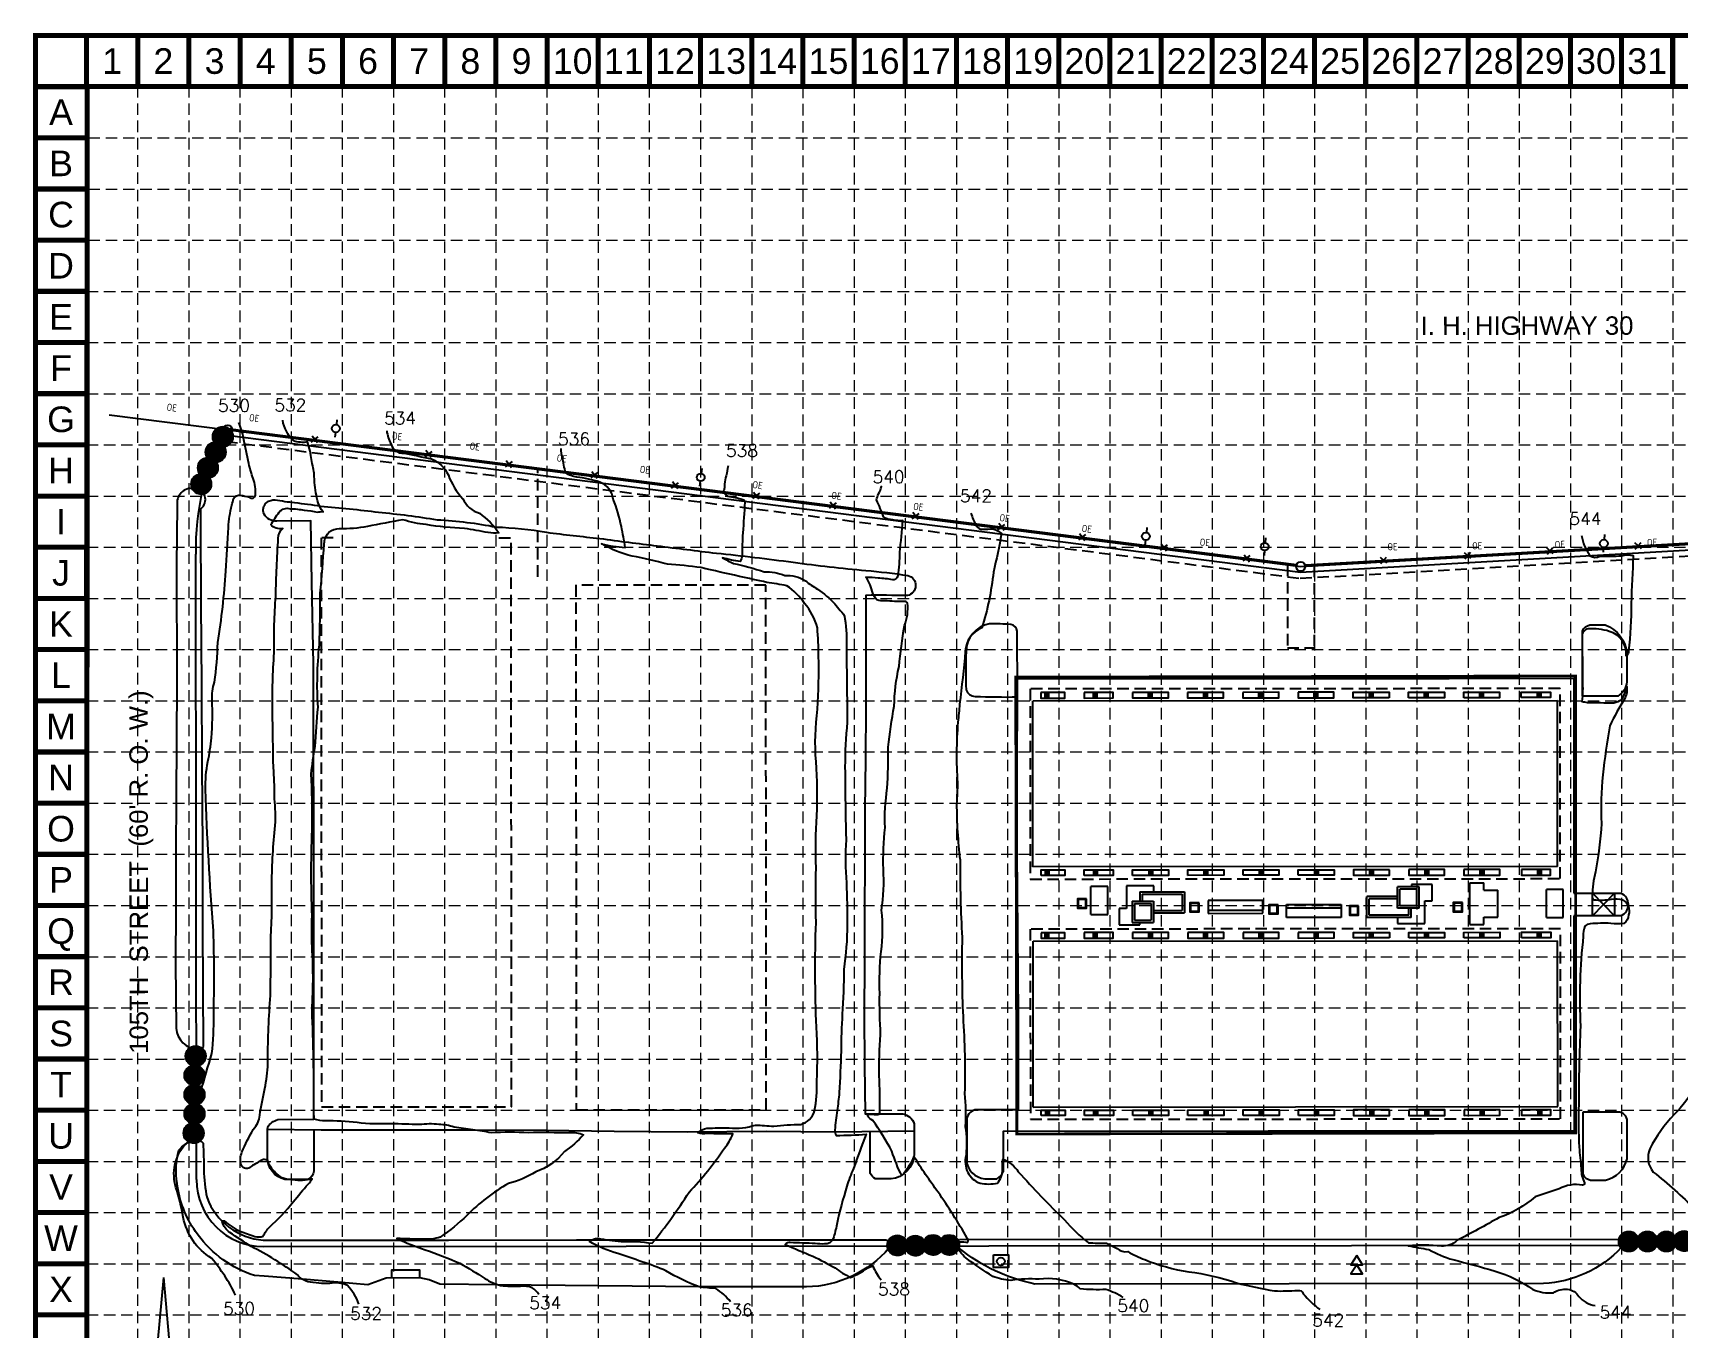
# Model space of a CAD drawing. Header units: inches. Extents: x 503 to 14758, y 2271 to 11188.
# Drawn here: x 503 to 7650, y 5565 to 11188 of the extents above; entities that cross this region are included whole.
import ezdxf
from ezdxf.enums import TextEntityAlignment as Align

# ---------------------------------------------------------------- set-up
doc = ezdxf.new("R2010")
doc.units = ezdxf.units.IN
doc.header["$LTSCALE"] = 100
doc.header["$MEASUREMENT"] = 0
doc.linetypes.add('DASHED', pattern=[0.75, 0.5, -0.25])
doc.linetypes.add('HIDDEN', pattern=[0.375, 0.25, -0.125])
for name, color, linetype in [('BASE', 7, 'Continuous'), ('BOUNDARY', 3, 'Continuous'), ('BUILDING', 4, 'Continuous'), ('CONTOUR', 30, 'Continuous'), ('FENCE', 7, 'Continuous'), ('GRID', 254, 'HIDDEN'), ('LIMITS OF DISTURBANCE', 1, 'HIDDEN'), ('MISC', 7, 'Continuous'), ('NARROW', 7, 'Continuous'), ('OBJECT', 134, 'Continuous'), ('ROAD', 1, 'Continuous'), ('SYMBOL', 1, 'Continuous'), ('TEXT', 7, 'Continuous'), ('WOOD', 7, 'Continuous')]:
    doc.layers.add(name, color=color, linetype=linetype)
doc.styles.add('ISOCP', font='isocp.shx')
doc.styles.add('SIMPLEX', font='simplex.shx')
doc.styles.get("Standard").update_dxf_attribs({"font": 'ARIAL.TTF'})

# ---------------------------------------------------------------- blocks, each defined once
blk = doc.blocks.new('1')
blk.add_circle((0, 0), 20)
blk = doc.blocks.new('3')
for p, q in [((13.4, -13.4), (-13.4, 13.4)), ((-13.4, -13.4), (13.4, 13.4))]:
    blk.add_line(p, q)
blk = doc.blocks.new('North Arrow')
at = {"layer": 'NARROW'}
for p, q in [((32.43, 3.06), (32.43, 4.63)), ((0, 0), (22.36, 2)), ((0, 0), (22.33, -2.02)), ((28.77, -2.09), (34.02, 2.32)), ((36.18, 2.33), (30.46, 2.33)), ((36.16, 2.32), (31.04, -2.09)), ((39.1, 0.01), (59.96, 2.11)), ((31.2, -0.05), (21.66, -0.05)), ((21.66, -0.05), (21.66, -0.05)), ((28.77, -2.09), (34.95, -2.09)), ((32.43, -4.26), (32.43, -2.8)), ((57.45, -0.05), (33.41, -0.05)), ((59.83, -2.14), (39.04, -0.01)), ((57.69, -0.03), (57.77, -0.01)), ((57.77, -0.05), (57.69, -0.03))]:
    blk.add_line(p, q, dxfattribs=at)
blk.add_lwpolyline([(22.36, -2.03), (22.59, -1.93, 0.091577), (22.87, -1.44, 0.048306), (23.03, -0.75), (23.07, -0.01), (23.01, 0.82, 0.048306), (22.87, 1.42, 0.091577), (22.59, 1.91), (22.36, 2.01), (22.14, 1.91, 0.091577), (21.86, 1.42, 0.048306), (21.72, 0.82), (21.66, -0.01), (21.72, -0.83, 0.048306), (21.86, -1.44, 0.091577), (22.14, -1.93)], format="xyb", close=True, dxfattribs=at)
for points in [[(57.46, -0.03), (57.44, 0.08, -0.066818), (57.67, 0.47, -0.03073), (58.01, 0.84), (58.52, 1.29), (59.07, 1.7, -0.03073), (59.5, 1.95, -0.066818), (59.93, 2.1), (60.04, 2.06)], [(60.04, 2.06), (60.05, 1.95, -0.066818), (59.82, 1.56, -0.03073), (59.43, 1.14), (58.97, 0.74), (58.42, 0.33, -0.03073), (57.99, 0.08, -0.036692), (57.76, -0.02)], [(57.46, -0.04), (57.44, -0.15, 0.066818), (57.67, -0.54, 0.03073), (58.01, -0.9), (58.52, -1.36), (59.07, -1.77, 0.03073), (59.5, -2.02, 0.066818), (59.93, -2.17), (60.04, -2.13)], [(60.04, -2.13), (60.05, -2.01, 0.066818), (59.82, -1.63, 0.03073), (59.43, -1.2), (58.97, -0.8), (58.42, -0.4, 0.03073), (57.99, -0.15, 0.036692), (57.76, -0.05)]]:
    blk.add_lwpolyline(points, format="xyb", dxfattribs=at)
for centre, start, end in [((30.46, 3.86), 178.8769, 270), ((34.95, -3.62), 358.8769, 90)]:
    blk.add_arc(centre, 1.53, start, end, dxfattribs=at)
for points in [[(23.03, -0.76), (21.67, -0.05), (23.07, -0.05), (21.72, 0.82)], [(23.07, -0.05), (21.72, 0.82), (23.02, 0.75), (21.85, 1.42)], [(23.02, 0.75), (21.85, 1.42), (22.87, 1.44), (22.14, 1.91)], [(22.87, 1.44), (22.14, 1.91), (22.59, 1.91), (22.36, 2)], [(31.05, -2.09), (36.15, 2.36), (28.75, -2.06), (34.01, 2.36)], [(57.44, 0.08), (57.7, -0.01), (57.5, 0.21), (57.77, -0.01)], [(57.45, -0.04), (57.69, -0.02), (57.44, 0.08), (57.7, -0.01)], [(57.5, 0.21), (57.77, -0.01), (57.6, 0.39), (57.94, 0.06)], [(57.6, 0.39), (57.94, 0.06), (57.68, 0.5), (58.07, 0.13)], [(57.68, 0.5), (58.07, 0.13), (57.84, 0.66), (58.29, 0.26)], [(57.84, 0.66), (58.29, 0.26), (58.03, 0.86), (58.52, 0.41)], [(58.03, 0.86), (58.52, 0.41), (58.26, 1.07), (58.73, 0.57)], [(58.26, 1.07), (58.73, 0.57), (58.52, 1.3), (59.05, 0.81)], [(58.52, 1.3), (59.05, 0.81), (58.7, 1.42), (59.26, 0.99)], [(59.26, 1), (58.69, 1.42), (59.45, 1.15), (59, 1.65)], [(59.45, 1.15), (59, 1.65), (59.62, 1.34), (59.28, 1.82)], [(59.62, 1.34), (59.28, 1.82), (59.81, 1.55), (59.49, 1.95)], [(59.81, 1.55), (59.49, 1.95), (59.93, 1.73), (59.69, 2.04)], [(59.93, 1.73), (59.69, 2.04), (60.05, 1.94), (59.93, 2.1)], [(60.05, 1.94), (59.93, 2.1), (60.04, 2.06)], [(22.87, -1.44), (21.72, -0.87), (23.03, -0.76), (21.67, -0.05)], [(22.58, -1.93), (21.86, -1.45), (22.87, -1.44), (21.72, -0.87)], [(22.36, -2.01), (22.14, -1.93), (22.58, -1.93), (21.86, -1.45)], [(57.44, -0.14), (57.69, -0.02), (57.45, -0.04), (57.69, -0.02)], [(57.46, -0.19), (57.7, -0.03), (57.44, -0.14), (57.69, -0.02)], [(57.53, -0.33), (57.76, -0.05), (57.46, -0.19), (57.7, -0.03)], [(57.63, -0.48), (57.9, -0.1), (57.53, -0.33), (57.76, -0.05)], [(57.78, -0.66), (58.09, -0.2), (57.63, -0.48), (57.9, -0.1)], [(57.97, -0.87), (58.34, -0.35), (57.78, -0.66), (58.09, -0.2)], [(58.24, -1.11), (58.61, -0.54), (57.97, -0.87), (58.34, -0.35)], [(58.61, -1.43), (58.93, -0.77), (58.24, -1.11), (58.61, -0.54)], [(58.91, -1.64), (59.2, -1), (58.61, -1.43), (58.93, -0.77)], [(59.12, -1.79), (59.57, -1.36), (58.92, -1.65), (59.2, -1.01)], [(59.35, -1.93), (59.81, -1.62), (59.12, -1.79), (59.57, -1.36)], [(59.54, -1.32), (59.41, -1.18), (59.21, -1.01)], [(59.58, -2.05), (59.93, -1.79), (59.35, -1.93), (59.81, -1.62)], [(59.78, -2.13), (60.05, -2.01), (59.58, -2.05), (59.93, -1.79)], [(59.92, -2.17), (60.04, -2.13), (59.78, -2.13), (60.05, -2.01)]]:
    blk.add_solid(points, dxfattribs=at)
blk = doc.blocks.new('A$C135543F4')
at = {"layer": 'MISC', "ltscale": 9}
h = blk.add_hatch(dxfattribs=at)
h.set_pattern_fill('ANSI31', color=3, style=0)
h.set_pattern_definition([(45, (-7007.17086, -2616.1708), (-0.0883883476, 0.0883883476), [])])
edge = h.paths.add_edge_path()
edge.add_arc((43.8, 43.8), 43.8, 0, 360)
at = {"layer": 'MISC', "color": 3, "ltscale": 9}
blk.add_circle((43.8, 43.8), 43.8, dxfattribs=at)

msp = doc.modelspace()

# ---------------------------------------------------------------- hatches: boundary and pattern name
at = {"layer": 'SYMBOL'}
for points in [[(4918.4, 8322.3), (4902.4, 8322.3), (4902.4, 8298.3), (4918.4, 8298.3)], [(5128.4, 8322.4), (5112.4, 8322.4), (5112.4, 8298.4), (5128.4, 8298.4)], [(5368.4, 8322.6), (5352.4, 8322.6), (5352.4, 8298.6), (5368.4, 8298.6)], [(5608.4, 8322.8), (5592.4, 8322.8), (5592.4, 8298.8), (5608.4, 8298.8)], [(5848.4, 8323), (5832.4, 8323), (5832.4, 8299), (5848.4, 8299)], [(6088.4, 8323.2), (6072.4, 8323.2), (6072.4, 8299.2), (6088.4, 8299.2)], [(6328.4, 8323.4), (6312.4, 8323.4), (6312.4, 8299.4), (6328.4, 8299.4)], [(6568.4, 8323.6), (6552.4, 8323.5), (6552.4, 8299.5), (6568.4, 8299.6)], [(6808.4, 8323.7), (6792.4, 8323.7), (6792.4, 8299.7), (6808.4, 8299.7)], [(7058.4, 8323.9), (7042.4, 8323.9), (7042.4, 8299.9), (7058.4, 8299.9)], [(4919, 7527.3), (4903, 7527.3), (4903, 7551.3), (4919, 7551.3)], [(5129, 7527.4), (5113, 7527.4), (5113, 7551.4), (5129, 7551.4)], [(5369, 7527.6), (5353, 7527.6), (5353, 7551.6), (5369, 7551.6)], [(5609, 7527.8), (5593, 7527.8), (5593, 7551.8), (5609, 7551.8)], [(5849, 7528), (5833, 7528), (5833, 7552), (5849, 7552)], [(6089, 7528.2), (6073, 7528.2), (6073, 7552.2), (6089, 7552.2)], [(6329, 7528.4), (6313, 7528.4), (6313, 7552.4), (6329, 7552.4)], [(6569, 7528.6), (6553, 7528.6), (6553, 7552.6), (6569, 7552.6)], [(6809, 7528.7), (6793, 7528.7), (6793, 7552.7), (6809, 7552.7)], [(7059, 7528.9), (7043, 7528.9), (7043, 7552.9), (7059, 7552.9)], [(4919.2, 7278.6), (4903.2, 7278.6), (4903.2, 7254.6), (4919.2, 7254.6)], [(5129.2, 7278.8), (5113.2, 7278.8), (5113.2, 7254.8), (5129.2, 7254.8)], [(5369.2, 7279), (5353.2, 7279), (5353.2, 7255), (5369.2, 7255)], [(5609.2, 7279.2), (5593.2, 7279.2), (5593.2, 7255.2), (5609.2, 7255.2)], [(5849.2, 7279.4), (5833.2, 7279.3), (5833.2, 7255.3), (5849.2, 7255.4)], [(6089.2, 7279.5), (6073.2, 7279.5), (6073.2, 7255.5), (6089.2, 7255.5)], [(6329.2, 7279.7), (6313.2, 7279.7), (6313.2, 7255.7), (6329.2, 7255.7)], [(6569.2, 7279.9), (6553.2, 7279.9), (6553.2, 7255.9), (6569.2, 7255.9)], [(6809.2, 7280.1), (6793.2, 7280.1), (6793.2, 7256.1), (6809.2, 7256.1)], [(7059.2, 7280.3), (7043.2, 7280.3), (7043.2, 7256.3), (7059.2, 7256.3)], [(4919.8, 6483.6), (4903.8, 6483.6), (4903.8, 6507.6), (4919.8, 6507.6)], [(5129.8, 6483.8), (5113.8, 6483.8), (5113.8, 6507.8), (5129.8, 6507.8)], [(5369.8, 6484), (5353.8, 6484), (5353.8, 6508), (5369.8, 6508)], [(5609.8, 6484.2), (5593.8, 6484.2), (5593.8, 6508.2), (5609.8, 6508.2)], [(5849.8, 6484.4), (5833.8, 6484.3), (5833.8, 6508.3), (5849.8, 6508.4)], [(6089.8, 6484.5), (6073.8, 6484.5), (6073.8, 6508.5), (6089.8, 6508.5)], [(6329.8, 6484.7), (6313.8, 6484.7), (6313.8, 6508.7), (6329.8, 6508.7)], [(6569.8, 6484.9), (6553.8, 6484.9), (6553.8, 6508.9), (6569.8, 6508.9)], [(6809.8, 6485.1), (6793.8, 6485.1), (6793.8, 6509.1), (6809.8, 6509.1)], [(7059.8, 6485.3), (7043.8, 6485.3), (7043.8, 6509.3), (7059.8, 6509.3)]]:
    msp.add_hatch(color=7, dxfattribs=at).paths.add_polyline_path(points)

# ---------------------------------------------------------------- linework, layer by layer
for p, q in [((1824.9, 9507.7), (1822.2, 9486.3)), ((1817.9, 9452.6), (1815.2, 9431.3)), ((3411.2, 9295.4), (3408.3, 9274.1)), ((3403.7, 9240.4), (3400.8, 9219.1)), ((5345.5, 9039.2), (5342.8, 9017.8)), ((7333.6, 9008.2), (7332.2, 8986.8)), ((5338.5, 8984.1), (5335.7, 8962.8)), ((5856.2, 8939.3), (5854.7, 8917.8)), ((5860.1, 8994.6), (5858.6, 8973.2)), ((7330.1, 8952.8), (7328.8, 8931.4))]:
    msp.add_line(p, q)
for centre in [(1820.1, 9469.5), (3406, 9257.2), (5340.6, 9001), (5857.4, 8956.2), (7331.2, 8969.8)]:
    msp.add_circle(centre, 17)
at = {"layer": 'BASE', "const_width": 22.2}
for points in [[(514.3, 2281.9), (14747, 2281.9), (14747, 11177.3), (514.3, 11177.3)], [(736.2, 2504.2), (14525.2, 2503.9), (14524.9, 10955.1), (739, 10955.3)]]:
    msp.add_lwpolyline(points, close=True, dxfattribs=at)
for points in [[(736.7, 10955), (736.7, 11177.3)], [(959.1, 10955), (959.1, 11177.3)], [(1181.5, 10955), (1181.5, 11177.3)], [(1403.8, 10955), (1403.8, 11177.3)], [(1626.2, 10955), (1626.2, 11177.3)], [(1848.6, 10955), (1848.6, 11177.3)], [(2071, 10955), (2071, 11177.3)], [(2293.4, 10955), (2293.4, 11177.3)], [(2515.8, 10955), (2515.8, 11177.3)], [(2738.2, 10955), (2738.2, 11177.3)], [(2960.5, 10955), (2960.5, 11177.3)], [(3182.9, 10955), (3182.9, 11177.3)], [(3405.3, 10955), (3405.3, 11177.3)], [(3627.7, 10955), (3627.7, 11177.3)], [(3850.1, 10955), (3850.1, 11177.3)], [(4072.5, 10955), (4072.5, 11177.3)], [(4294.9, 10955), (4294.9, 11177.3)], [(4517.2, 10955), (4517.2, 11177.3)], [(4739.6, 10955), (4739.6, 11177.3)], [(4962, 10955), (4962, 11177.3)], [(5184.4, 10955), (5184.4, 11177.3)], [(5406.8, 10955), (5406.8, 11177.3)], [(5629.2, 10955), (5629.2, 11177.3)], [(5851.6, 10955), (5851.6, 11177.3)], [(6073.9, 10955), (6073.9, 11177.3)], [(6296.3, 10955), (6296.3, 11177.3)], [(6518.7, 10955), (6518.7, 11177.3)], [(6741.1, 10955), (6741.1, 11177.3)], [(6963.5, 10955), (6963.5, 11177.3)], [(7185.9, 10955), (7185.9, 11177.3)], [(7408.3, 10955), (7408.3, 11177.3)], [(7630.6, 10955), (7630.6, 11177.3)], [(736.7, 10955), (514.3, 10955)], [(736.7, 10732.6), (514.3, 10732.6)], [(736.7, 10510.2), (514.3, 10510.2)], [(736.7, 10287.8), (514.3, 10287.8)], [(736.7, 10065.4), (514.3, 10065.4)], [(736.7, 9843), (514.3, 9843)], [(736.7, 9620.6), (514.3, 9620.6)], [(736.7, 9398.3), (514.3, 9398.3)], [(736.7, 9175.9), (514.3, 9175.9)], [(736.7, 8953.5), (514.3, 8953.5)], [(736.7, 8731.1), (736.7, 8953.5)], [(736.7, 8731.1), (514.3, 8731.1)], [(736.7, 8508.7), (514.3, 8508.7)], [(736.7, 8286.3), (514.3, 8286.3)], [(736.7, 8063.9), (514.3, 8063.9)], [(736.7, 7841.6), (514.3, 7841.6)], [(736.7, 7619.2), (514.3, 7619.2)], [(736.7, 7396.8), (514.3, 7396.8)], [(736.7, 7174.4), (514.3, 7174.4)], [(736.7, 6952), (514.3, 6952)], [(736.7, 6729.6), (514.3, 6729.6)], [(736.7, 6507.2), (514.3, 6507.2)], [(736.7, 6284.9), (514.3, 6284.9)], [(736.7, 6062.5), (514.3, 6062.5)], [(736.7, 5840.1), (514.3, 5840.1)], [(736.7, 5617.7), (514.3, 5617.7)]]:
    msp.add_lwpolyline(points, dxfattribs=at)
at = {"layer": 'BOUNDARY', "color": 7}
for p, q in [((834.7, 9529.2), (1350.1, 9463.6)), ((1350.1, 9463.6), (6013.7, 8869.7)), ((6013.7, 8869.7), (14350, 9347.4)), ((1214, 6206), (1211.9, 8924)), ((1504.9, 5915.5), (14259, 5925.4))]:
    msp.add_line(p, q, dxfattribs=at)
for centre, radius, start, end in [((2190.4, 8960.9), 979.2, 149.10863, 182.15753), ((1504.7, 6206.2), 290.7, 180.04444, 270.04444)]:
    msp.add_arc(centre, radius, start, end, dxfattribs=at)
at = {"layer": 'BUILDING', "color": 7}
for p, q in [((7129.4, 8286.5), (4849.4, 8284.7)), ((4849.9, 7564.7), (4849.4, 8284.7)), ((7129.9, 7566.5), (7129.4, 8286.5)), ((7129.9, 7566.5), (4849.9, 7564.7)), ((4850.2, 7241.1), (7130.2, 7242.9)), ((4850.8, 6521.1), (4850.2, 7241.1)), ((7130.8, 6522.9), (7130.2, 7242.9)), ((4850.8, 6521.1), (7130.8, 6522.9))]:
    msp.add_line(p, q, dxfattribs=at)
at = {"layer": 'CONTOUR', "color": 35}
for points in [[(1920, 5665, 0.105519), (1870, 5746, 0.142225), (1794, 5755, -0.059115), (1698, 5762, -0.158271), (1653, 5792, 0.040071), (1452, 5915, -0.004888), (1359, 5976, -0.146769), (1326, 6021, -0.653803), (1335, 6026, 0.064683), (1403, 5981, -0.013487), (1468, 5959, 0.158066), (1504, 5960, -0.065455), (1531, 5999, 0.044291), (1635, 6109, -0.018543), (1700, 6186, 0.06872), (1716.8, 6209.6, -0.11968), (1634, 6205, -0.218168), (1563, 6231, -0.097448), (1529, 6274, 0.506542), (1501, 6292, 0.011242), (1452, 6263, -0.504892), (1409, 6268, -0.19246), (1412, 6325, -0.029308), (1461, 6424, 0.170333), (1489, 6486, -0.002349), (1511, 6601, 0.044368), (1525, 6710, -0.023796), (1535, 6989, 0.004818), (1538, 7259, 0.014386), (1542, 7508, -0.022717), (1558, 7760, 0.016064), (1553, 7874, 0.024676), (1549, 7996, -0.004058), (1545, 8242, -0.024573), (1552, 8494, -0.025227), (1559, 8741, -0.013674), (1570, 8992, -0.216306), (1589, 9035, -0.276249), (1537, 9052, 0.009335), (1573, 9106, -0.30847), (1622, 9121, -0.050697), (1683, 9114, -0.06342), (1739, 9106, -0.066373), (1765, 9108, -0.093273), (1743, 9146, -0.029386), (1727, 9235, 0.044001), (1722, 9299, -0.027311), (1708, 9371, 0.036083), (1697, 9411, -0.134908), (1636, 9416, -0.162603), (1589, 9506)], [(1384, 5704, 0.061526), (1280, 5864, -0.212201), (1157, 6042, 0.02745), (1125, 6172, -0.2569), (1164, 6358, 0.10426), (1188, 6379, -0.006672), (1232, 6586, 0.001417), (1281, 6754, 0.035354), (1289, 6918, 0.013559), (1288, 7286, -0.012165), (1254, 7901, -0.056739), (1264, 8022, 0.026292), (1279, 8126, 0.03615), (1282, 8289, -0.097289), (1293, 8367, 0.026868), (1307, 8539, 0.024218), (1342, 8850, 0.002906), (1353, 9040, -0.051535), (1368, 9136, 0.014373), (1375, 9166, -0.248558), (1406, 9180, -0.024919), (1444, 9171, 0.601309), (1471, 9180, 0.109033), (1461, 9252, -0.035429), (1442, 9317, -0.003717), (1419, 9427, 0.048415), (1398, 9496, -0.861767)], [(2041, 9460, 0.088056), (2060, 9402, 0.353539), (2116, 9362, -0.00871), (2236, 9337, -0.189637), (2309, 9267, 0.100031), (2372, 9164, 0.205431), (2444, 9101, -0.089698), (2529, 9016, -0.066796), (2482, 9017, 0.009973), (2379, 9035, -0.033704), (2213, 9052, -0.052047), (2111, 9073, 0.004231), (1957, 9044, -0.049265), (1835, 9033, 0.164368), (1791, 9019, 0.204802), (1768, 8968, -0.003975), (1751, 8754, -0.007973), (1747, 8527, 0.041617), (1741, 8258, 0.006934), (1729, 8087, 0.029717), (1712, 7969, -0.008393), (1716, 7750, 0.018674), (1715, 7351, 0.008928), (1714, 7236, -0.03317), (1715, 6942, -0.01229), (1723, 6515, -0.000658), (1724.1, 6469.1, 0.05084), (1774, 6462, -0.037633), (1912, 6455, 0.043493), (2060, 6450, -0.001283), (2183, 6446, -0.060604), (2268, 6447, -0.069493), (2334, 6435, 0.006505), (2416, 6423, -0.004153), (2495, 6411, -0.025245), (2657, 6411, -0.00909), (2835, 6410, -0.13468), (2896, 6400, -0.056636), (2814, 6328, -0.136789), (2689, 6239, -0.074201), (2570, 6189, 0.067092), (2389, 6050, -0.047818), (2274, 5956, -0.107426), (2199, 5947, -0.013803), (2085, 5950, 0.02944), (2208, 5901, -0.023643), (2359, 5842, -0.01349), (2468, 5776, 0.071979), (2536, 5745, 0.011614), (2622, 5742)], [(3536, 5675, 0.071068), (3472, 5733, -0.03439), (3399, 5740, -0.052429), (3255, 5810, 0.017283), (3045, 5884, -0.068061), (2923, 5937, -0.153922), (2958, 5951, 0.029977), (3060, 5937, -0.046955), (3195, 5929, 0.029874), (3355, 6151, 0.045225), (3509, 6343, 0.084753), (3546, 6404, -0.013696), (3435, 6406, -0.162278), (3393, 6409, -0.135402), (3433, 6429, -0.005689), (3530, 6431, 0.107906), (3644, 6443, -0.002297), (3723, 6438, -0.035147), (3841, 6445, 0.24376), (3901, 6504, 0.06535), (3910, 6633, 0.029993), (3909, 6868, -0.018421), (3907, 7323, -0.00908), (3907, 7560, -0.026824), (3911, 7787, 0.026214), (3907, 8022, -0.052741), (3914, 8250, 0.022211), (3918, 8480, 0.020036), (3913, 8604, 0.114707), (3857, 8709, 0.104052), (3780, 8786, 0.014163), (3693, 8801, -0.0031), (3574, 8827, -0.001814), (3407, 8865, 0.013199), (3261, 8880, 0.018127), (3108, 8915, -0.075272), (2975, 8969, 0.061141), (3078, 8953, 0.014667), (3061, 9043, 0.054515), (3025, 9163, 0.280632), (2968, 9236, 0.059452), (2867, 9258, -0.124205), (2819, 9277, -0.027897), (2805, 9344, -0.068175), (2799, 9382)], [(3525, 9307, -0.001119), (3517, 9264, 0.064815), (3509, 9228, -0.066373), (3507, 9199, 0.284677), (3522, 9175, -0.044679), (3589, 9161, -0.316007), (3598, 9149, 0.000754), (3589, 9016, 0.023065), (3586, 8917, -0.061174), (3578, 8892, -0.052056), (3501, 8908, 0.018981), (3548, 8883, -0.02643), (3682, 8847, -0.093895), (3772, 8831, -0.152954), (3861, 8808, 0.061892), (3914, 8772, -0.050284), (3989, 8707, 0.021332), (4012, 8679, -0.20119), (4033, 8642, -0.048274), (4039, 8512, -0.004492), (4041, 8316, -0.043279), (4036, 8120, 0.019831), (4034, 7926, 0.00902), (4038, 7682, 0.036237), (4039, 7495, -0.010923), (4043, 7314, -0.03299), (4028, 7119, -0.017441), (4021, 6924, 0.011318), (4016, 6764, -0.003574), (4008, 6584, -0.009739), (3999, 6506, 0.029386), (3989, 6421, 0.140055), (3995, 6398, 0.022416), (4125, 6403, 0.005405), (4070, 6254, 0.027491), (4041, 6177, 0.021061), (3997, 6011, -0.030044), (3982, 5949, -0.307998), (3944, 5926, -0.038405), (3904, 5928, 0.00458), (3795, 5932, 0.30074), (3773, 5924, 0.003228), (3893, 5873, -0.01723), (3990, 5822, 0.057502), (4057, 5781, 0.04394), (4113, 5809, -0.104122), (4154, 5831, 0.082412), (4190, 5770)], [(5242, 5694, 0.059115), (5167, 5728, -0.035669), (5055, 5731, 0.095025), (5027, 5751, 0.14178), (4877, 5773, 0.052233), (4754, 5768, -0.077104), (4675, 5785, -0.007716), (4565, 5860, -0.089367), (4518, 5914, -0.520102), (4532, 5935, -0.071068), (4566, 5933, 0.421942), (4564, 5952, 0.019565), (4438, 6151, -0.021256), (4332, 6307, -0.087046), (4280, 6223, -0.042798), (4237, 6329, 0.025551), (4154, 6463, -0.126953), (4131, 6483, -0.337547), (4143, 6490, 0.03122), (4176, 6489, 0.349381), (4185, 6501, 0.010713), (4182, 6656, -0.027252), (4188, 6835, -0.020824), (4184, 7015, -0.034442), (4190, 7197, 0.05656), (4192, 7376, 0.050504), (4200, 7555, -0.03193), (4207, 7735, -0.050377), (4217, 7906, 0.013409), (4221, 8085, -0.019625), (4247, 8263, -0.054941), (4268, 8435, -0.016347), (4291, 8613, 0.123106), (4305, 8710, 0.380199), (4291, 8718, -0.025845), (4206, 8721, -0.112779), (4171, 8725, -0.060525), (4154, 8754, 0.086432), (4124, 8824, -0.013608), (4177, 8821, -0.032967), (4239, 8813, 0.340263), (4264, 8829, 0.027299), (4272, 8931, -0.005639), (4285, 9069, -0.053419), (4241, 9072, -0.117764), (4200, 9085, 0.034), (4170, 9159, -0.058312), (4179, 9185, 0.103529), (4191, 9218, -0.001304), (4192.9, 9220, -0.001304)], [(4580, 9101, 0.02422), (4602, 9049, 0.183284), (4622, 9032, 0.017851), (4665, 9033, -0.213155), (4713, 9013, -0.017115), (4678, 8845, -0.050134), (4628, 8603, 0.292424), (4556, 8502, -0.00988), (4531, 8272, -0.011626), (4524, 8193, 0.037867), (4522, 7931, -0.012144), (4518, 7839, 0.027852), (4533, 7595, 0.014434), (4542, 7258, 0.015907), (4546, 6914, -0.022012), (4553, 6580, -0.032143), (4556, 6437, -0.056349), (4559, 6312, 0.176874), (4567, 6237, 0.198281), (4620, 6190, 0.089329), (4696, 6190, 0.151724), (4718, 6250, -0.076473), (4720, 6295, -0.156644), (4786, 6240, 0.015996), (4987, 6031, 0.048724), (5091, 5931, 0.004038), (5169, 5929, -0.044554), (5216, 5906, 0.209015), (5262, 5893, 0.040864), (5336, 5858, 0.057267), (5527, 5805, -0.053397), (5735, 5757, 0.016611), (5900, 5722, 0.022211), (6000, 5724, -0.394163), (6025, 5710, 0.062025), (6097, 5641)], [(7234, 9005, 0.107891), (7271, 8916, 0.258459), (7314, 8914, 0.011158), (7409, 8916, -0.142374), (7459, 8917, 0.001069), (7450, 8709, -0.034998), (7438, 8503, -0.383736), (7429, 8482, 0.34603), (7355, 8588, 0.088022), (7263, 8599, 0.40243), (7237, 8563, -0.004132), (7238, 8374, -0.047512), (7236, 8283, -0.036537), (7259, 8279, 0.005435), (7375, 8278, 0.131816), (7409, 8292, 0.093598), (7431, 8348, -0.157347), (7422, 8296, 0.021748), (7357, 8178, 0.016484), (7327, 7964, 0.034642), (7321, 7753, -0.032292), (7295, 7543, 0.061636), (7281, 7439, 0.343108), (7288, 7422, 0.078461), (7365, 7425, -0.09902), (7413, 7421, -0.366951), (7439, 7356, -0.260742), (7418, 7319, -0.074847), (7362, 7319, 0.034442), (7272, 7317, 0.206956), (7249, 7307, 0.101358), (7242, 7263, 0.04123), (7230, 6872, 0.011175), (7222, 6533, 0.016389), (7224, 6346, 0.004073), (7233, 6254, 0.120449), (7247, 6192, -0.554248), (7239, 6182, 0.170401), (7137, 6165, 0.016845), (7033, 6131, -0.096769), (6876, 6041, -0.012003), (6693, 5941, -0.214422), (6625, 5917, 0.048809), (6481, 5918, 0.008086), (6571, 5902, 0.058196), (6675, 5858, -0.01102), (6859, 5808, -0.088786), (7023, 5728, 0.123106), (7112, 5714, -0.17934), (7174, 5729, -0.217369), (7223, 5698, 0.17405), (7293, 5658)], [(7729, 6613, -0.079787), (7637, 6488, 0.072841), (7531, 6339, 0.275104), (7546, 6238, -0.038717), (7727, 6076, -0.048081)], [(2702, 5707, 0.09399), (2674, 5736, 0.090038), (2622, 5742)]]:
    msp.add_lwpolyline(points, format="xyb", dxfattribs=at)
at = {"layer": 'FENCE'}
for p, q in [((1350.8, 9469.6), (5995.5, 8878.1)), ((6032.4, 8876.8), (14324.9, 9351.9))]:
    msp.add_line(p, q, dxfattribs=at)
at = {"layer": 'GRID', "color": 252, "linetype": 'HIDDEN', "lineweight": 0, "ltscale": 2}
for p, q in [((958.3, 10957.1), (958.3, 3170.5)), ((1180.7, 10957.1), (1180.7, 3170.5)), ((1403.1, 10957.1), (1403.1, 3170.5)), ((1625.5, 10957.1), (1625.5, 3170.5)), ((1847.9, 10957.1), (1847.9, 3170.5)), ((2070.3, 10957.1), (2070.3, 3170.5)), ((2292.6, 10957.1), (2292.6, 3170.5)), ((2515, 10957.1), (2515, 3170.5)), ((2737.4, 10957.1), (2737.4, 3170.5)), ((2959.8, 10957.1), (2959.8, 3170.5)), ((3182.2, 10957.1), (3182.2, 3170.5)), ((3404.6, 10957.1), (3404.6, 3170.5)), ((3627.7, 10955), (3627.7, 3170.5)), ((3850.1, 10955), (3850.1, 3170.5)), ((4072.5, 10955), (4072.5, 3170.5)), ((4294.9, 10955), (4294.9, 3170.5)), ((4517.2, 10955), (4517.2, 3170.5)), ((4739.6, 10955), (4739.6, 3170.5)), ((4962, 10955), (4962, 3170.5)), ((5184.4, 10955), (5184.4, 3170.5)), ((5406.8, 10955), (5406.8, 3170.5)), ((5629.2, 10955), (5629.2, 3170.5)), ((5851.6, 10955), (5851.6, 3170.5)), ((6073.9, 10955), (6073.9, 3170.5)), ((6296.3, 10955), (6296.3, 3170.5)), ((6518.7, 10955), (6518.7, 3170.5)), ((6741.1, 10955), (6741.1, 3170.5)), ((6963.5, 10955), (6963.5, 3170.5)), ((7185.9, 10955), (7185.9, 3170.5)), ((7408.3, 10955), (7408.3, 3170.5)), ((7630.6, 10955), (7630.6, 3170.5)), ((744.9, 10731.8), (14532.8, 10731.8)), ((744.9, 10509.5), (14532.8, 10509.5)), ((744.9, 10287.1), (14532.8, 10287.1)), ((736.7, 10065.4), (14524.6, 10065.4)), ((736.7, 9843), (14524.6, 9843)), ((736.7, 9620.6), (14524.6, 9620.6)), ((736.7, 9398.3), (14524.6, 9398.3)), ((736.7, 9175.9), (14524.6, 9175.9)), ((736.7, 8953.5), (14524.6, 8953.5)), ((736.7, 8731.1), (14524.6, 8731.1)), ((736.7, 8508.7), (14524.6, 8508.7)), ((736.7, 8286.3), (14524.6, 8286.3)), ((736.7, 8063.9), (14524.6, 8063.9)), ((736.7, 7841.6), (14524.6, 7841.6)), ((736.7, 7619.2), (14524.6, 7619.2)), ((736.7, 7396.8), (14524.6, 7396.8)), ((736.7, 7174.4), (14524.6, 7174.4)), ((736.7, 6952), (14524.6, 6952)), ((736.7, 6729.6), (14524.6, 6729.6)), ((736.7, 6507.2), (14524.6, 6507.2)), ((736.7, 6284.9), (14524.6, 6284.9)), ((736.7, 6062.5), (14524.6, 6062.5)), ((736.7, 5840.1), (14524.6, 5840.1)), ((736.7, 5617.7), (14524.6, 5617.7))]:
    msp.add_line(p, q, dxfattribs=at)
at = {"layer": 'LIMITS OF DISTURBANCE', "ltscale": 4, "const_width": 12}
msp.add_lwpolyline([(7209, 6409), (7209, 8394), (4775, 8389), (4780, 6404)], close=True, dxfattribs=at)
at = {"layer": 'MISC'}
for p, q in [((1347, 9439.8), (6012.8, 8845.6)), ((6012.8, 8845.6), (13750.7, 9289))]:
    msp.add_line(p, q, dxfattribs=at)
at = {"layer": 'MISC', "linetype": 'DASHED'}
for p, q in [((1343.6, 9413), (6011.9, 8818.5)), ((2698, 8825.4), (2697.6, 9292)), ((6011.9, 8818.5), (13750.9, 9262)), ((1755.8, 8993.7), (1757.7, 6521.7)), ((1808.8, 8993.7), (1755.8, 8993.7)), ((2528.8, 8994.3), (2581.8, 8994.3)), ((2583.7, 6522.3), (2581.8, 8994.3)), ((5955.7, 8877.1), (5955.9, 8516.9)), ((6071.7, 8873), (6071.9, 8517)), ((5955.9, 8516.9), (6071.9, 8517)), ((1757.7, 6521.7), (2583.7, 6522.3))]:
    msp.add_line(p, q, dxfattribs=at)
for points in [[(2864.8, 6508.5), (3690.8, 6509.2), (3689, 8789.2), (2863, 8788.5)], [(7142, 7513.5), (7141.3, 8339.5), (4837.3, 8337.7), (4838, 7511.7)], [(7142.8, 6469.9), (7142.2, 7295.9), (4838.2, 7294.1), (4838.8, 6468.1)]]:
    msp.add_lwpolyline(points, close=True, dxfattribs=at)
at = {"layer": 'OBJECT', "color": 7}
for p, q in [((5175, 7479.3), (5102, 7479.3)), ((5102.1, 7358.3), (5102, 7479.3)), ((5175.1, 7358.3), (5175, 7479.3)), ((5375, 7482.5), (5256, 7482.4)), ((5256, 7482.4), (5256.1, 7383.4)), ((5315.2, 7456.4), (5508.2, 7456.6)), ((5315.2, 7456.4), (5315.2, 7415.4)), ((5325.2, 7446.4), (5498.2, 7446.6)), ((5325.2, 7446.4), (5325.2, 7415.5)), ((5375, 7456.5), (5375, 7482.5)), ((5498.2, 7446.6), (5498.2, 7375.6)), ((5508.2, 7456.6), (5508.3, 7365.6)), ((6434.9, 7435.3), (6300.9, 7435.2)), ((6301, 7344.2), (6300.9, 7435.2)), ((6527.9, 7478.4), (6434.9, 7478.3)), ((6434.9, 7385.3), (6434.9, 7478.3)), ((6517.9, 7468.4), (6444.9, 7468.3)), ((6444.9, 7395.3), (6444.9, 7468.3)), ((6495, 7487.4), (6495, 7478.4)), ((6585, 7487.4), (6495, 7487.4)), ((6517.9, 7395.4), (6517.9, 7468.4)), ((6527.9, 7385.4), (6527.9, 7478.4)), ((6585.1, 7417.4), (6585, 7487.4)), ((6749.1, 7314.6), (6749, 7494.6)), ((6749, 7494.6), (6809, 7494.6)), ((6809, 7463.6), (6809, 7494.6)), ((6809, 7463.6), (6870, 7463.7)), ((6870.1, 7345.7), (6870, 7463.7)), ((7155, 7465.9), (7082, 7465.8)), ((7082.1, 7344.8), (7082, 7465.8)), ((7155.1, 7344.9), (7155, 7465.9)), ((5256.1, 7383.4), (5224.1, 7383.4)), ((5224.1, 7383.4), (5224.1, 7313.4)), ((5281.2, 7415.4), (5374.2, 7415.5)), ((5281.2, 7415.4), (5281.3, 7322.4)), ((5291.2, 7405.4), (5364.2, 7405.5)), ((5291.2, 7405.4), (5291.3, 7332.4)), ((5364.2, 7405.5), (5364.3, 7332.5)), ((5374.2, 7415.5), (5374.3, 7322.5)), ((5374.3, 7375.5), (5498.2, 7375.6)), ((5374.3, 7365.5), (5508.3, 7365.6)), ((6434.9, 7425.3), (6310.9, 7425.2)), ((6311, 7354.2), (6310.9, 7425.2)), ((6527.9, 7385.4), (6434.9, 7385.3)), ((6517.9, 7395.4), (6444.9, 7395.3)), ((6483.9, 7354.4), (6483.9, 7385.4)), ((6494, 7344.4), (6493.9, 7385.4)), ((6553.1, 7417.4), (6585.1, 7417.4)), ((6553.1, 7318.4), (6553.1, 7417.4)), ((5102.1, 7358.3), (5175.1, 7358.3)), ((5224.1, 7313.4), (5314.1, 7313.4)), ((5281.3, 7322.4), (5374.3, 7322.5)), ((5291.3, 7332.4), (5364.3, 7332.5)), ((5314.1, 7313.4), (5314.1, 7322.4)), ((6494, 7344.4), (6301, 7344.2)), ((6483.9, 7354.4), (6311, 7354.2)), ((6434.1, 7344.3), (6434.1, 7318.3)), ((6434.1, 7318.3), (6553.1, 7318.4)), ((6749.1, 7314.6), (6809.1, 7314.6)), ((6809.1, 7345.6), (6870.1, 7345.7)), ((6809.1, 7314.6), (6809.1, 7345.6)), ((7082.1, 7344.8), (7155.1, 7344.9))]:
    msp.add_line(p, q, dxfattribs=at)
at = {"layer": 'ROAD', "color": 7}
for p, q in [((7282.1, 7352), (7282, 7450)), ((7282, 7450), (7378.1, 7352)), ((7282.1, 7352), (7378, 7450)), ((7378, 7450), (7378.1, 7352))]:
    msp.add_line(p, q, dxfattribs=at)
for points in [[(1244.5, 6784.3), (1242.1, 7304.3), (1241.9, 7655.3), (1239.6, 8006.3), (1237.3, 8357.3), (1235.1, 8708.3), (1232.8, 9059.3), (1233.7, 9120.3, 0.722848), (1201.7, 9209.3, 0.504179), (1130.7, 9135.2), (1126.9, 8876.2), (1129.3, 8371.2), (1127.5, 8109.2), (1125.7, 7868.2), (1124.9, 7627.2), (1124.1, 7386.2), (1123.3, 7145.2), (1125.5, 6863.2, 0.354444), (1218.6, 6770.3, 0.302776)], [(7238.4, 8306.9), (7238.1, 8590.9, -0.230743), (7271.1, 8616), (7337.1, 8616, -0.298516), (7431.2, 8490.1), (7431.3, 8368.1, -0.253077), (7391.4, 8307.1), (7238.4, 8306.9)], [(7239.8, 6498.9), (7240, 6228.9, 0.230743), (7273, 6204), (7339, 6204, 0.28504), (7432.9, 6296.1), (7432.8, 6459.1, 0.418445), (7392.8, 6499.1), (7239.8, 6498.9)], [(3866.4, 5739.3), (3398.4, 5740), (2962.4, 5743.6), (2522.4, 5748.3), (2271.4, 5752.1), (2226.3, 5770.1), (2185.3, 5779), (2039.3, 5776.9), (1959.4, 5748.8), (1829.3, 5759.7), (1675.3, 5772.6), (1508.3, 5785.5), (1466.3, 5789.5), (1448.3, 5795.4, -0.157019), (1210.2, 5980.3, -0.123116), (1130, 6189.2, -0.102876), (1137.9, 6334.2, -0.125459), (1199.9, 6378.3, -0.286693), (1242.9, 6364.3, -0.01347), (1246, 6248.3, 0.049713), (1260.1, 6126.2, 0.28939), (1504.2, 5942.5), (1903.2, 5942.8), (2310.2, 5943.1), (2866.2, 5944.5), (3425.2, 5944), (3984.2, 5944.4), (4210.2, 5944.6, -0.436155), (4225.2, 5908.6, -0.209349)]]:
    msp.add_lwpolyline(points, format="xyb", close=True, dxfattribs=at)
for points in [[(1724.8, 6467.7), (1724.1, 7391.7), (1723.8, 7740.7), (1723.5, 8090.7), (1723.3, 8445.7), (1716, 8801.7), (1711.8, 9068.7), (1563.8, 9067.5, -0.290798), (1507.8, 9097.5, -0.321161), (1519.7, 9148.5, -0.179553), (1555.7, 9159.5, 0.014816), (1640.7, 9147.6, -0.005311), (1753.7, 9132.7, -0.007025), (2005.7, 9105.9, -0.016604), (2260.8, 9073.1, -0.035374), (2516.8, 9041.3, -0.036155), (2735.8, 9018.4, 0.004708), (2967.8, 8991.6, 0.005969), (3216.9, 8959.8, 0.002375), (3473.9, 8928, -0.007436), (3807.9, 8888.3, 0.010042), (4123.9, 8852.5, -0.017088), (4306, 8830.7, -0.806235), (4304, 8743.7, 0.005814), (4124, 8744.5, 0.007563), (4124.2, 8475.5), (4123.4, 8256.5), (4121.6, 8034.5), (4119.8, 7812.5), (4118.9, 7590.5), (4118.1, 7368.5), (4117.3, 7146.5), (4116.4, 6924.5), (4117.6, 6704.5), (4120.8, 6491.5), (4283.8, 6491.6, -0.266481), (4333.8, 6448.7), (4333.8, 6416.7), (3991.8, 6412.4), (3690.8, 6415.2), (3348.8, 6411.9), (3029.8, 6414.7), (2733.8, 6418.4), (2393.8, 6420.2), (2074.8, 6419.9), (1755.8, 6420.7), (1522.8, 6423.5), (1523.8, 6433.5, -0.20204), (1567.8, 6466.5), (1724.8, 6467.7)], [(4787.8, 6509), (4787.4, 6924), (4780.9, 7630), (4781.6, 7983), (4782.3, 8322.3), (4781.1, 8588.3, 0.348762), (4753.1, 8618.3, 0.020824), (4661.1, 8620.2, 0.368949), (4559.2, 8500.2, 0.012028), (4559.3, 8333.2, 0.292573), (4598.3, 8305.2, 0.011739), (4782.3, 8303)], [(4787.8, 6509), (4597.8, 6508.9, 0.362199), (4562.8, 6460.9), (4562.9, 6275.9, 0.359422), (4657, 6208.9, -0.035437), (4693, 6209, 0.201941), (4720, 6240, -0.723598)], [(1724.8, 6421.1), (1725, 6241.7, -0.274422), (1698, 6206.4), (1598, 6206.3, -0.350217), (1522.9, 6300.5), (1522.8, 6423.5)], [(4333.8, 6416.7), (4333.9, 6314.7, -0.36635), (4233, 6208.6), (4165, 6208.6, -0.104953), (4143, 6232.5), (4142.8, 6414.3)], [(4530.2, 5944.8), (7402.2, 5947.1, -0.479394), (7407.2, 5911.1, -0.196457), (7068.9, 5754), (4858.4, 5752.1, -0.118691), (4530.2, 5906.8, -0.478785), (4530.2, 5944.8)]]:
    msp.add_lwpolyline(points, format="xyb", dxfattribs=at)
for points in [[(4782, 8382), (5351.3, 8382.5), (5791.3, 8382.8), (6225.3, 8383.1), (6659.3, 8383.5), (7200.3, 8383.9), (7200.7, 7936.9), (7201, 7474.9), (7201, 7449.9)], [(7201, 7449.9), (7406, 7450.1)], [(7201.1, 7351.9), (7201.4, 7001.9), (7201.7, 6531.9), (7201.8, 6416.9), (6544.8, 6416.4), (5872.8, 6415.9), (4719.8, 6415), (4720, 6240)], [(7406.1, 7352.1), (7201.1, 7351.9)]]:
    msp.add_lwpolyline(points, dxfattribs=at)
at = {"layer": 'ROAD', "color": 5}
msp.add_lwpolyline([(2063, 5777.2), (2063, 5813), (2184, 5813), (2184, 5779)], dxfattribs=at)
at = {"layer": 'ROAD', "color": 7}
msp.add_arc((7384.8, 7401.1), 53.4, 293.50492, 66.58397, dxfattribs=at)
at = {"layer": 'SYMBOL', "color": 7}
for p, q in [((4902.4, 8298.3), (4902.4, 8322.3)), ((4918.4, 8298.3), (4918.4, 8322.3)), ((5112.4, 8298.4), (5112.4, 8322.4)), ((5128.4, 8298.4), (5128.4, 8322.4)), ((5352.4, 8298.6), (5352.4, 8322.6)), ((5368.4, 8298.6), (5368.4, 8322.6)), ((5592.4, 8298.8), (5592.4, 8322.8)), ((5608.4, 8298.8), (5608.4, 8322.8)), ((5832.4, 8299), (5832.4, 8323)), ((5848.4, 8299), (5848.4, 8323)), ((6072.4, 8299.2), (6072.4, 8323.2)), ((6088.4, 8299.2), (6088.4, 8323.2)), ((6312.4, 8299.4), (6312.4, 8323.4)), ((6328.4, 8299.4), (6328.4, 8323.4)), ((6552.4, 8299.5), (6552.4, 8323.5)), ((6568.4, 8299.6), (6568.4, 8323.6)), ((6792.4, 8299.7), (6792.4, 8323.7)), ((6808.4, 8299.7), (6808.4, 8323.7)), ((7042.4, 8299.9), (7042.4, 8323.9)), ((7058.4, 8299.9), (7058.4, 8323.9)), ((4903, 7551.3), (4903, 7527.3)), ((4919, 7551.3), (4919, 7527.3)), ((5113, 7551.4), (5113, 7527.4)), ((5129, 7551.4), (5129, 7527.4)), ((5353, 7551.6), (5353, 7527.6)), ((5369, 7551.6), (5369, 7527.6)), ((5593, 7551.8), (5593, 7527.8)), ((5609, 7551.8), (5609, 7527.8)), ((5833, 7552), (5833, 7528)), ((5849, 7552), (5849, 7528)), ((6073, 7552.2), (6073, 7528.2)), ((6089, 7552.2), (6089, 7528.2)), ((6313, 7552.4), (6313, 7528.4)), ((6329, 7552.4), (6329, 7528.4)), ((6553, 7552.6), (6553, 7528.6)), ((6569, 7552.6), (6569, 7528.6)), ((6793, 7552.7), (6793, 7528.7)), ((6809, 7552.7), (6809, 7528.7)), ((7043, 7552.9), (7043, 7528.9)), ((7059, 7552.9), (7059, 7528.9)), ((4903.2, 7254.6), (4903.2, 7278.6)), ((4919.2, 7254.6), (4919.2, 7278.6)), ((5113.2, 7254.8), (5113.2, 7278.8)), ((5129.2, 7254.8), (5129.2, 7278.8)), ((5353.2, 7255), (5353.2, 7279)), ((5369.2, 7255), (5369.2, 7279)), ((5593.2, 7255.2), (5593.2, 7279.2)), ((5609.2, 7255.2), (5609.2, 7279.2)), ((5833.2, 7255.3), (5833.2, 7279.3)), ((5849.2, 7255.4), (5849.2, 7279.4)), ((6073.2, 7255.5), (6073.2, 7279.5)), ((6089.2, 7255.5), (6089.2, 7279.5)), ((6313.2, 7255.7), (6313.2, 7279.7)), ((6329.2, 7255.7), (6329.2, 7279.7)), ((6553.2, 7255.9), (6553.2, 7279.9)), ((6569.2, 7255.9), (6569.2, 7279.9)), ((6793.2, 7256.1), (6793.2, 7280.1)), ((6809.2, 7256.1), (6809.2, 7280.1)), ((7043.2, 7256.3), (7043.2, 7280.3)), ((7059.2, 7256.3), (7059.2, 7280.3)), ((4903.8, 6507.6), (4903.8, 6483.6)), ((4919.8, 6507.6), (4919.8, 6483.6)), ((5113.8, 6507.8), (5113.8, 6483.8)), ((5129.8, 6507.8), (5129.8, 6483.8)), ((5353.8, 6508), (5353.8, 6484)), ((5369.8, 6508), (5369.8, 6484)), ((5593.8, 6508.2), (5593.8, 6484.2)), ((5609.8, 6508.2), (5609.8, 6484.2)), ((5833.8, 6508.3), (5833.8, 6484.3)), ((5849.8, 6508.4), (5849.8, 6484.4)), ((6073.8, 6508.5), (6073.8, 6484.5)), ((6089.8, 6508.5), (6089.8, 6484.5)), ((6313.8, 6508.7), (6313.8, 6484.7)), ((6329.8, 6508.7), (6329.8, 6484.7)), ((6553.8, 6508.9), (6553.8, 6484.9)), ((6569.8, 6508.9), (6569.8, 6484.9)), ((6793.8, 6509.1), (6793.8, 6485.1)), ((6809.8, 6509.1), (6809.8, 6485.1)), ((7043.8, 6509.3), (7043.8, 6485.3)), ((7059.8, 6509.3), (7059.8, 6485.3))]:
    msp.add_line(p, q, dxfattribs=at)
for points in [[(4884.4, 8322.3), (4884.4, 8298.3), (4988.4, 8298.3), (4988.4, 8322.3)], [(5072.4, 8322.4), (5072.4, 8298.4), (5198.4, 8298.5), (5198.4, 8322.5)], [(5282.4, 8322.6), (5282.4, 8298.6), (5438.4, 8298.7), (5438.4, 8322.7)], [(5522.4, 8322.8), (5522.4, 8298.8), (5678.4, 8298.9), (5678.4, 8322.9)], [(5762.4, 8322.9), (5762.4, 8298.9), (5918.4, 8299.1), (5918.4, 8323.1)], [(6002.4, 8323.1), (6002.4, 8299.1), (6158.4, 8299.2), (6158.4, 8323.2)], [(6398.4, 8299.4), (6242.4, 8299.3), (6242.4, 8323.3), (6398.4, 8323.4)], [(6482.4, 8299.5), (6482.4, 8323.5), (6638.4, 8323.6), (6638.4, 8299.6)], [(6722.4, 8299.7), (6722.4, 8323.7), (6878.4, 8323.8), (6878.4, 8299.8)], [(6972.4, 8299.9), (6972.4, 8323.9), (7099.4, 8324), (7099.4, 8300)], [(4885, 7527.3), (4885, 7551.3), (4989, 7551.3), (4989, 7527.3)], [(5073, 7527.4), (5073, 7551.4), (5199, 7551.5), (5199, 7527.5)], [(5283, 7527.6), (5283, 7551.6), (5439, 7551.7), (5439, 7527.7)], [(5523, 7527.8), (5523, 7551.8), (5679, 7551.9), (5679, 7527.9)], [(5763, 7527.9), (5763, 7551.9), (5919, 7552.1), (5919, 7528.1)], [(6003, 7528.1), (6003, 7552.1), (6159, 7552.2), (6159, 7528.2)], [(6399, 7552.4), (6243, 7552.3), (6243, 7528.3), (6399, 7528.4)], [(6483, 7552.5), (6483, 7528.5), (6639, 7528.6), (6639, 7552.6)], [(6723, 7552.7), (6723, 7528.7), (6879, 7528.8), (6879, 7552.8)], [(6973, 7552.9), (6973, 7528.9), (7100, 7529), (7100, 7553)], [(5083.1, 7425.3), (5043.1, 7425.2), (5043.1, 7385.2), (5083.1, 7385.3)], [(5080.1, 7422.3), (5046.1, 7422.2), (5046.1, 7388.2), (5080.1, 7388.3)], [(5572.1, 7408.6), (5532.1, 7408.6), (5532.1, 7368.6), (5572.1, 7368.6)], [(5569.1, 7405.6), (5535.1, 7405.6), (5535.1, 7371.6), (5569.1, 7371.6)], [(5915.1, 7399.9), (5875.1, 7399.9), (5875.1, 7359.9), (5915.1, 7359.9)], [(5912.1, 7396.9), (5878.1, 7396.9), (5878.1, 7362.9), (5912.1, 7362.9)], [(6265.1, 7395.2), (6225.1, 7395.2), (6225.1, 7355.2), (6265.1, 7355.2)], [(6262.1, 7392.2), (6228.1, 7392.2), (6228.1, 7358.2), (6262.1, 7358.2)], [(6717.1, 7409.5), (6677.1, 7409.5), (6677.1, 7369.5), (6717.1, 7369.5)], [(6714.1, 7406.5), (6680.1, 7406.5), (6680.1, 7372.5), (6714.1, 7372.5)], [(4885.2, 7278.6), (4885.2, 7254.6), (4989.2, 7254.7), (4989.2, 7278.7)], [(5073.2, 7278.8), (5073.2, 7254.8), (5199.2, 7254.9), (5199.2, 7278.9)], [(5283.2, 7278.9), (5283.2, 7254.9), (5439.2, 7255), (5439.2, 7279)], [(5523.2, 7279.1), (5523.2, 7255.1), (5679.2, 7255.2), (5679.2, 7279.2)], [(5763.2, 7279.3), (5763.2, 7255.3), (5919.2, 7255.4), (5919.2, 7279.4)], [(6003.2, 7279.5), (6003.2, 7255.5), (6159.2, 7255.6), (6159.2, 7279.6)], [(6399.2, 7255.8), (6243.2, 7255.7), (6243.2, 7279.7), (6399.2, 7279.8)], [(6483.2, 7255.9), (6483.2, 7279.9), (6639.2, 7280), (6639.2, 7256)], [(6723.2, 7256), (6723.2, 7280), (6879.2, 7280.2), (6879.2, 7256.2)], [(6973.2, 7256.2), (6973.2, 7280.2), (7100.2, 7280.3), (7100.2, 7256.3)], [(4885.8, 6483.6), (4885.8, 6507.6), (4989.8, 6507.7), (4989.8, 6483.7)], [(5073.8, 6483.8), (5073.8, 6507.8), (5199.8, 6507.9), (5199.8, 6483.9)], [(5283.8, 6483.9), (5283.8, 6507.9), (5439.8, 6508), (5439.8, 6484)], [(5523.8, 6484.1), (5523.8, 6508.1), (5679.8, 6508.2), (5679.8, 6484.2)], [(5763.8, 6484.3), (5763.8, 6508.3), (5919.8, 6508.4), (5919.8, 6484.4)], [(6003.8, 6484.5), (6003.8, 6508.5), (6159.8, 6508.6), (6159.8, 6484.6)], [(6399.8, 6508.8), (6243.8, 6508.7), (6243.8, 6484.7), (6399.8, 6484.8)], [(6483.8, 6508.9), (6483.8, 6484.9), (6639.8, 6485), (6639.8, 6509)], [(6723.8, 6509), (6723.8, 6485), (6879.8, 6485.2), (6879.8, 6509.2)], [(6973.8, 6509.2), (6973.8, 6485.2), (7100.8, 6485.3), (7100.8, 6509.3)], [(4678.2, 5878.9), (4744.3, 5878.9), (4744.3, 5824.1), (4678.2, 5824.1)], [(6257, 5876), (6231, 5836), (6283, 5836)], [(6257, 5836), (6231, 5796), (6283, 5796)]]:
    msp.add_lwpolyline(points, close=True, dxfattribs=at)
msp.add_circle((4710.2, 5850), 17, dxfattribs=at)
at = {"layer": 'WOOD'}
for p, q in [((5849.1, 7418.9), (5612.1, 7418.7)), ((5612.1, 7418.7), (5612.1, 7362.7)), ((5612.1, 7376.7), (5849.1, 7376.9)), ((5612.1, 7362.7), (5849.1, 7362.9)), ((5849.1, 7362.9), (5849.1, 7418.9)), ((5952.1, 7400.9), (6189.1, 7401.1)), ((5952.1, 7344.9), (5952.1, 7400.9)), ((5952.1, 7386.9), (6189.1, 7387.1)), ((6189.1, 7401.1), (6189.1, 7345.1)), ((6189.1, 7345.1), (5952.1, 7344.9))]:
    msp.add_line(p, q, dxfattribs=at)

# ---------------------------------------------------------------- block references
at = {"layer": 'BASE', "xscale": 22.23854999999867, "yscale": 22.23854999999867, "zscale": 22.23854999999872, "rotation": 270}
msp.add_blockref('North Arrow', (1070.7, 5780.6), dxfattribs=at)
at = {"layer": 'FENCE'}
for p in [(1350.1, 9463.6), (6013.7, 8869.7)]:
    msp.add_blockref('1', p, dxfattribs=at)
for p, rotation in [((1728, 9421.5), 352.7427777777781), ((2223, 9358.5), 352.7427777777786), ((2572.2, 9314), 352.742777777778), ((2944.2, 9266.6), 352.7427777777778), ((3294.4, 9222.1), 352.7427777777785), ((3647.5, 9177.1), 352.7427777777786), ((3980.8, 9134.6), 352.7427777777773), ((4339.9, 9088.9), 352.742777777778), ((4712.9, 9041.4), 352.742777777778), ((5064.1, 8996.7), 352.7427777777783), ((5419.2, 8951.7), 352.7427777777774), ((7097.1, 8937.8), 3.279362127250339), ((7480.5, 8959.8), 3.279362127250006), ((5779.3, 8905.6), 262.7427777777779), ((6374.3, 8896.4), 3.279362127251074), ((6739.7, 8917.3), 3.279362127250541)]:
    msp.add_blockref('3', p, dxfattribs=dict(at, rotation=rotation))
at = {"layer": 'MISC', "color": 3, "ltscale": 9}
for p in [(1285, 9390), (1254, 9323), (1220, 9255), (1191, 9184), (1167, 6699), (1162, 6615), (1162, 6531), (1162, 6448), (1158, 6364), (4217, 5876), (4295, 5875), (4372, 5878), (4442, 5878), (7396, 5893), (7477, 5893), (7559, 5893), (7636, 5895)]:
    msp.add_blockref('A$C135543F4', p, dxfattribs=at)

# ---------------------------------------------------------------- texts
at = {"style": 'ISOCP'}
for rotation, p in [(352.74278, (1107, 9560.3)), (352.74278, (1465.2, 9514.7)), (352.74278, (2086.5, 9435.5)), (352.22359, (2424.3, 9391.3)), (352.22359, (2802.4, 9339.7)), (352.22359, (3163.6, 9290.4)), (352.22359, (3653.1, 9223.5)), (352.22359, (3996.2, 9176.6)), (352.52792, (4351.9, 9129.2)), (352.52792, (4727, 9080)), (352.74278, (5084.3, 9033.6)), (355.93737, (5597.3, 8974.7)), (0.63113, (6413, 8956)), (0.63113, (6781, 8960)), (1.27606, (7140, 8965.5)), (1.27606, (7541, 8974.5))]:
    msp.add_text('OE', height=31.25, rotation=rotation, dxfattribs=at).set_placement(p, align=Align.MIDDLE)
at = {"layer": 'BASE'}
for s, height, p in [('1', 111.2, (847.9, 11066.1)), ('2', 111.2, (1070.3, 11066.1)), ('3', 111.2, (1292.7, 11066.1)), ('4', 111.2, (1515, 11066.1)), ('5', 111.2, (1737.4, 11066.1)), ('6', 111.2, (1959.8, 11066.1)), ('7', 111.2, (2182.2, 11066.1)), ('8', 111.2, (2404.6, 11066.1)), ('9', 111.2, (2627, 11066.1)), ('10', 111.19, (2849.4, 11066.1)), ('11', 111.19, (3071.7, 11066.1)), ('12', 111.19, (3294.1, 11066.1)), ('13', 111.19, (3516.5, 11066.1)), ('14', 111.19, (3738.9, 11066.1)), ('15', 111.19, (3961.3, 11066.1)), ('16', 111.19, (4183.7, 11066.1)), ('17', 111.19, (4406.1, 11066.1)), ('18', 111.19, (4628.4, 11066.1)), ('19', 111.19, (4850.8, 11066.1)), ('20', 111.19, (5073.2, 11066.1)), ('21', 111.19, (5295.6, 11066.1)), ('22', 111.19, (5518, 11066.1)), ('23', 111.19, (5740.4, 11066.1)), ('24', 111.19, (5962.8, 11066.1)), ('25', 111.19, (6185.1, 11066.1)), ('26', 111.19, (6407.5, 11066.1)), ('27', 111.19, (6629.9, 11066.1)), ('28', 111.19, (6852.3, 11066.1)), ('29', 111.19, (7074.7, 11066.1)), ('30', 111.19, (7297.1, 11066.1)), ('31', 111.19, (7519.4, 11066.1)), ('A', 111.2, (625.5, 10843.8)), ('B', 111.2, (625.5, 10621.4)), ('C', 111.2, (625.5, 10399)), ('D', 111.2, (625.5, 10176.6)), ('E', 111.2, (625.5, 9954.2)), ('F', 111.2, (625.5, 9731.8)), ('G', 111.2, (625.5, 9509.4)), ('H', 111.2, (625.5, 9287.1)), ('I', 111.2, (625.5, 9064.7)), ('J', 111.2, (625.5, 8842.3)), ('K', 111.2, (625.5, 8619.9)), ('L', 111.2, (625.5, 8397.5)), ('M', 111.2, (625.5, 8175.1)), ('N', 111.2, (625.5, 7952.7)), ('O', 111.2, (625.5, 7730.4)), ('P', 111.2, (625.5, 7508)), ('Q', 111.2, (625.5, 7285.6)), ('R', 111.2, (625.5, 7063.2)), ('S', 111.2, (625.5, 6840.8)), ('T', 111.2, (625.5, 6618.4)), ('U', 111.2, (625.5, 6396)), ('V', 111.2, (625.5, 6173.7)), ('W', 111.2, (625.5, 5951.3)), ('X', 111.2, (625.5, 5728.9))]:
    msp.add_text(s, height=height, dxfattribs=at).set_placement(p, align=Align.MIDDLE_CENTER)
at = {"layer": 'CONTOUR', "color": 35, "style": 'SIMPLEX'}
for s, p in [('530', (1307.9, 9542)), ('532', (1553, 9543.7)), ('534', (2029.8, 9487)), ('536', (2785.9, 9396.4)), ('538', (3516, 9346)), ('540', (4153, 9232)), ('542', (4532.9, 9149.4)), ('544', (7181.9, 9050.4)), ('538', (4176.6, 5702.4)), ('530', (1329.9, 5618)), ('532', (1882, 5596.7)), ('534', (2660.8, 5643)), ('536', (3492.9, 5611.4)), ('540', (5216.9, 5630.4)), ('544', (7312.9, 5602.4)), ('542', (6063.9, 5567.4))]:
    msp.add_text(s, height=54, rotation=0.33427, dxfattribs=at).set_placement(p)
at = {"layer": 'TEXT'}
for s, rotation, p in [('I. H. HIGHWAY 30', 0.04444, (6535, 9876)), ("105TH  STREET  (60' R. O. W.)", 90.04444, (1003.6, 6752))]:
    msp.add_text(s, height=80, rotation=rotation, dxfattribs=at).set_placement(p)

doc.saveas('drawing.dxf')
